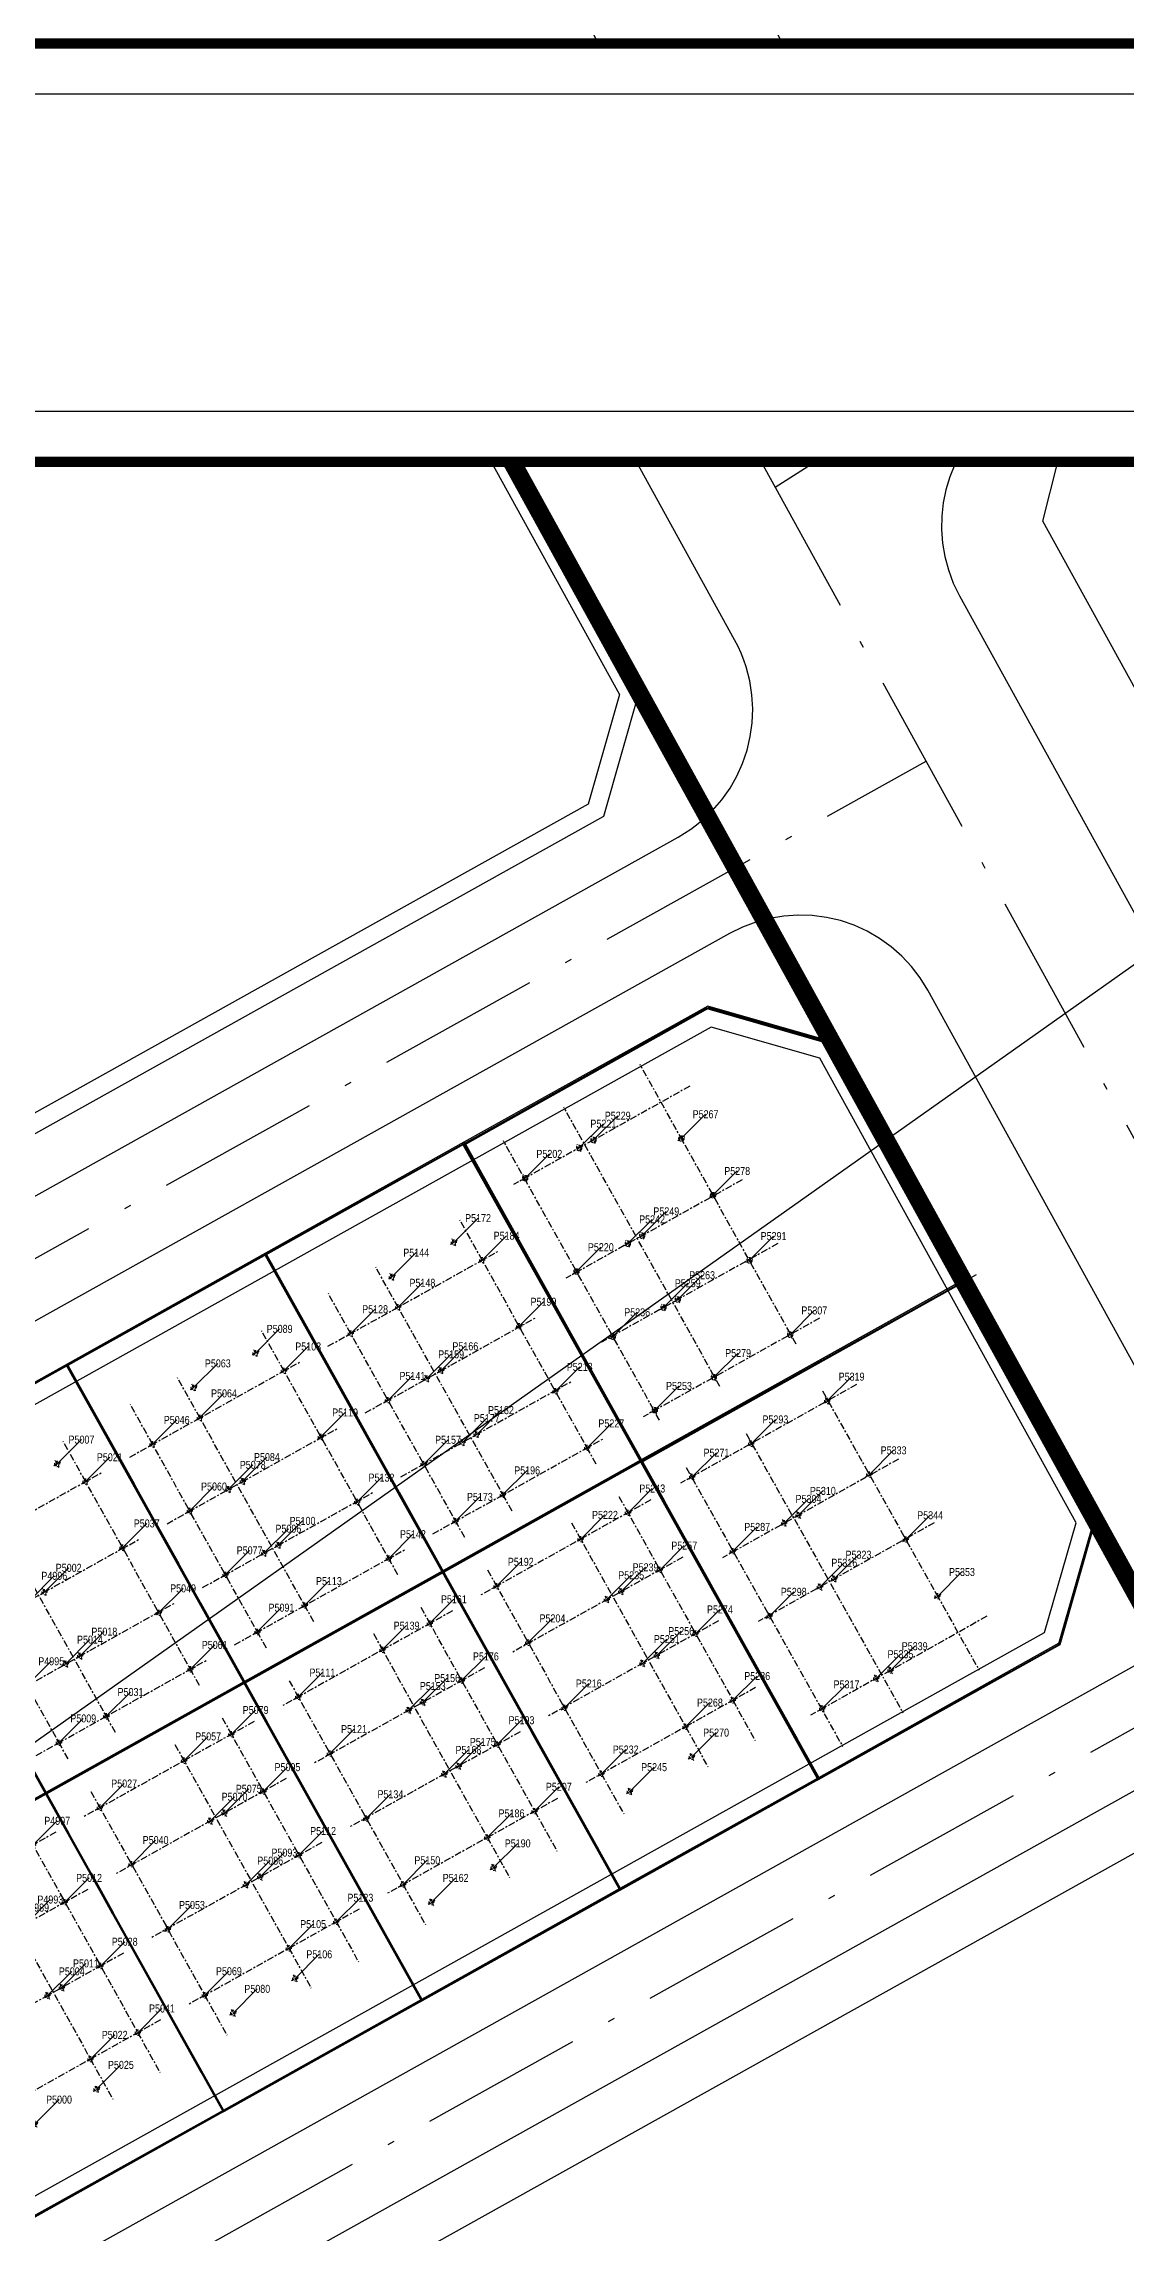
# Model space of a CAD drawing. Header units: millimetres. Extents: x 0 to 571985, y 0 to 2066666.
# Drawn here: x 568704.4 to 568763.8, y 2065350.6 to 2065470.9 of the extents above; entities that cross this region are included whole.
import ezdxf
from ezdxf.enums import TextEntityAlignment as Align
from ezdxf.xclip import XClip

# ---------------------------------------------------------------- set-up
doc = ezdxf.new("R2010")
doc.units = ezdxf.units.MM
for name, pattern in [('ACAD_ISO10W100', [18.5, 12, -3, 0.5, -3]), ('CENTER', [3, 1.5, -0.5, 0.5, -0.5]), ('CENTER2', [1.125, 0.75, -0.125, 0.125, -0.125]), ('HIDDEN', [0.75, 0.5, -0.25])]:
    doc.linetypes.add(name, pattern=pattern)
for name, color, linetype in [('01.AXIS', 160, 'CENTER2'), ('BoThamCo', 94, 'Continuous'), ('CDC.01.AXIS', 160, 'CENTER2'), ('ChiaLo', 128, 'CENTER'), ('datOBt', 42, 'Continuous'), ('datTruog', 134, 'Continuous'), ('ghi_chu', 7, 'Continuous'), ('hatchViaHe+LogDg', 129, 'Continuous'), ('LogDg', 7, 'Continuous'), ('loKBT', 42, 'Continuous'), ('RANHGIOI', 2, 'HIDDEN'), ('TimDg', 222, 'Continuous'), ('ViaHeS', 32, 'Continuous')]:
    doc.layers.add(name, color=color, linetype=linetype)
for name, color, linetype, lineweight in [('A-KY HIEU', 34, 'Continuous', 20), ('A-TUONG', 255, 'Continuous', 35), ('boDnv', 54, 'Continuous', 25), ('E- RANH GIOI', 1, 'CENTER', 13), ('E- THAY', 9, 'Continuous', 20), ('kata_text', 254, 'Continuous', 30), ('LD-THAY', 9, 'Continuous', 13)]:
    doc.layers.add(name, color=color, linetype=linetype, lineweight=lineweight)
doc.layers.add('KCS_Plotter', color=11, linetype='Continuous', plot=False)
doc.styles.add('avantH', font='', dxfattribs={"height": 10})
doc.styles.add('kata_dim', font='vnrms.shx', dxfattribs={"width": 0.66, "oblique": 7})
doc.styles.add('kata_text', font='arial.ttf', dxfattribs={"width": 0.8})
doc.styles.add('rms', font='romans.shx', dxfattribs={"width": 0.7, "bigfont": 'vns.shx'})
doc.styles.get('avantH').set_extended_font_data('.VnAvantH')
doc.linetypes.add('ADL', pattern='A,0.125,-0.15,["++",rms,S=0.5,R=0,X=0,Y=-0.2245],-1.35,1.125', length=2.75)
doc.dimstyles.new('kata_dim_iso', dxfattribs={"dimtxt": 2.5, "dimasz": 1.5, "dimexe": 1.5, "dimexo": 2.5, "dimtad": 1, "dimdec": 0, "dimzin": 0, "dimdsep": 46, "dimtxsty": 'kata_dim', "dimblk": 'kata_block_ArchTick', "dimcen": 0.09, "dimdle": 1.2, "dimclrd": 8, "dimclre": 8, "dimclrt": 3, "dimadec": 0, "dimazin": 0, "dimtfac": 1, "dimtdec": 0, "dimtix": 1, "dimtofl": 0, "dimtmove": 0, "dimatfit": 3, "dimfxl": 3.75, "dimfxlon": 1, "dimtolj": 1, "dimtzin": 0, "dimarcsym": 0})

# ---------------------------------------------------------------- blocks, each defined once
blk = doc.blocks.new('NEN')
at = {"layer": 'hatchViaHe+LogDg'}
blk.add_hatch(color=158, dxfattribs=at).paths.add_polyline_path([(278.11, 280.01), (273.09, 277.24), (283.92, 294.43), (304.18, 294.39), (299.17, 291.62), (300.22, 289.71), (279.16, 278.1)])
at = {"layer": 'boDnv', "color": 10, "linetype": 'ADL', "ltscale": 0.25}
for points in [[(348.48, 150.34), (305.78, 227.8), (296.99, 230.43), (285.1, 224.17), (143.11, 162.28), (141.06, 156.62), (188.79, 61.18), (194.58, 59.4), (346.76, 144.32)], [(359.51, 130.35), (389.04, 76.78), (387.31, 70.75), (232.19, -15.8), (226.4, -14.02), (199.01, 40.75), (200.9, 46.9), (353.52, 132.06)], [(236.62, -34.45), (249.69, -60.58), (255.48, -62.36), (412.42, 25.21), (414.15, 31.24), (400.06, 56.78), (394.08, 58.5), (238.52, -28.31)]]:
    blk.add_lwpolyline(points, close=True, dxfattribs=at)
at = {"layer": 'BoThamCo'}
for points in [[(349.56, 150.46), (306.46, 228.64), (296.88, 231.51), (284.67, 225.08), (142.32, 163.03), (139.97, 156.56), (188.09, 60.35), (194.69, 58.32), (347.61, 143.64)], [(428.72, -3.48), (430.67, 3.33), (425.84, 12.09), (419.06, 14.03), (356.11, -21.09), (354.18, -27.9), (359.05, -36.63), (365.85, -38.56)]]:
    blk.add_lwpolyline(points, close=True, dxfattribs=at)
blk.add_lwpolyline([(460.28, -73.76, 1), (458.58, -70.7), (309.36, -153.97, 0.773158), (310.21, -157.24, 0.127931), (311.06, -157.02)], format="xyb", close=True, dxfattribs=at)
at = {"layer": 'ChiaLo', "ltscale": 5}
for points in [[(380.55, 52.09), (400.04, 17.16)], [(369.63, 46), (389.12, 11.07)], [(407.98, 44.49), (242.27, -47.97)], [(358.71, 39.91), (378.21, 4.98)], [(347.8, 33.82), (367.29, -1.11)]]:
    blk.add_lwpolyline(points, dxfattribs=at)
at = {"layer": 'datOBt'}
blk.add_lwpolyline([(235.55, -34.54), (248.99, -61.41), (255.59, -63.44), (413.27, 24.54), (415.22, 31.36), (400.74, 57.63), (393.96, 59.57), (237.68, -27.63)], close=True, dxfattribs=at)
at = {"layer": 'datTruog', "linetype": 'ByBlock'}
blk.add_lwpolyline([(360.18, 131.19), (390.11, 76.9), (388.16, 70.08), (232.3, -16.89), (225.7, -14.85), (197.94, 40.67), (200.06, 47.57), (353.4, 133.14)], close=True, dxfattribs=at)
at = {"layer": 'LogDg', "ltscale": 0.75}
blk.add_lwpolyline([(278.11, 280.01), (273.09, 277.24), (283.92, 294.43), (304.18, 294.39), (299.17, 291.62), (300.22, 289.71), (279.16, 278.1)], close=True, dxfattribs=at)
at = {"layer": 'LogDg'}
blk.add_lwpolyline([(34.3, -348.77, -0.124666), (14.11, -339.77, 0.262937), (-5.33, -336.77, -0.009345), (-40.96, -349.47), (-145.87, -384.68, 0.405257), (-155.46, -403.23), (-146.56, -432.72), (-158.05, -436.19), (-166.57, -407.94, 0.423227), (-185.7, -398.05), (-272.08, -427.04, 0.40652), (-277.18, -436.96), (-262.95, -483.4), (-271.55, -486.03), (-285.59, -440.23, 0.421949), (-295.79, -434.99), (-422.26, -477.44, 0.346831), (-427.68, -485.73), (-426.66, -497.25, 0.109851), (-417.21, -527.05), (-422.4, -530.06, -0.109851), (-432.64, -497.78), (-433.19, -491.51, 0.484967), (-443.71, -484.63), (-484.2, -498.22, 0.36701), (-492.23, -511.51), (-484.4, -560.01), (-490.33, -560.97), (-497.43, -516.92, 0.457512), (-512.89, -507.39), (-525.34, -511.31, 0.375227), (-533.55, -524.8, 0.049445), (-523.25, -562.12), (-518.4, -576.58), (-525.52, -578.96), (-530.31, -564.66, -0.044276), (-540.22, -530.04, 0.448349), (-555.61, -520.86), (-568.85, -525.04), (-576.07, -502.15), (-552.39, -494.68, 0.333336), (-544, -482.98), (-545.86, -397.31, 0.120559), (-570, -307.2), (-621.98, -219.71, 0.334943), (-635.36, -214.24), (-686.93, -227.85), (-689.8, -216.98), (-647.96, -205.93, 0.498191), (-640.7, -188.2), (-654.38, -165.18, -0.144979), (-668.85, -108.06), (-659.85, 118.23, 0.428088), (-671.92, 130.71), (-689.22, 130.58), (-689.3, 141.83), (-670.34, 141.97, 0.400474), (-658.44, 153.49), (-657.83, 168.9), (-656.06, 189.37), (-648.59, 188.73), (-650.34, 168.43), (-650.89, 154.68, 0.425345), (-638.92, 142.2), (-621.61, 142.33, 0.402651), (-609.71, 153.94), (-609.39, 163.86, -0.019867), (-608.23, 179.94), (-606.8, 192.65), (-600.84, 191.98), (-602.26, 179.27, 0.019867), (-603.39, 163.66), (-603.68, 154.8, 0.425871), (-591.59, 142.41), (-548.36, 142.73), (-548.28, 131.48), (-592.89, 131.16, 0.401789), (-604.79, 119.58), (-607.75, 35.57, -0.005984), (-607.98, 30.72, 0.462462), (-599.18, 22.29), (-555.38, 26.8), (-554.76, 20.83), (-603.24, 15.84, 0.355613), (-610.38, 8.69), (-613.79, -24.84, 0.475348), (-605.01, -33.61), (-508.27, -23.64, 0.016072), (-476.81, -19.37, 0.37392), (-470.14, -11.26), (-470.7, 9.35), (-464.71, 9.51), (-464.24, -7.65, 0.461916), (-454.75, -15.29), (-421.58, -8.99, 0.020567), (-382.01, 0.22), (-299.76, 22.96, 0.415004), (-292.8, 35.29), (-296.97, 50.22), (-285.41, 53.45), (-281.22, 38.44, 0.413423), (-268.92, 31.49), (-169.97, 58.86, 0.427702), (-164.5, 69.05), (-169.62, 84.75), (-163.92, 86.62), (-158.48, 69.96, 0.400853), (-148.74, 64.73), (-123.9, 71.6, 0.437327), (-113.79, 91.17), (-114.46, 93.01), (-128.55, 136.15), (-105.74, 143.6), (-91.77, 100.83), (-90.91, 98.47, 0.429754), (-70.96, 89.77, 0.001079), (-63.93, 92.77, 0.001474), (-62.34, 93.45), (-47.53, 99.91, 0.386536), (-43.13, 109.73), (-48.3, 125.57), (-42.6, 127.44), (-38.08, 113.59, 0.442444), (-27.27, 108.74), (111.62, 169.28, 0.414214), (115.75, 179.81), (109.36, 194.48), (114.86, 196.88), (121.25, 182.21, 0.414214), (131.78, 178.07), (252.97, 230.89), (276.87, 241.31), (291.58, 249.06, 0.419837), (295.27, 261.37), (290.95, 269.2), (301.46, 274.99), (306.06, 266.65, 0.408717), (318.14, 263.03), (326.55, 267.46), (332.15, 256.84), (324.23, 252.66, 0.419466), (320.55, 240.35), (397.09, 101.52, 0.433643), (408.41, 98.65), (440.79, 119.39), (444.02, 114.33), (410.43, 92.81, 0.395048), (407.74, 82.21), (451.06, 3.64, -0.005576), (472.22, -35.78, 0.422017), (490.07, -41.12), (502.99, -33.92), (514.67, -54.89), (500.3, -62.89, 0.404193), (495.05, -80.18), (502.5, -94.71), (491.82, -100.19), (485.09, -87.06, 0.424556), (467.19, -81.64), (316.16, -165.91), (307.21, -171.12, 0.396001), (304.07, -181.61), (326.15, -225.74), (318.1, -229.77), (296.73, -187.04, 0.432664), (285.55, -183.7), (178.07, -246.15, 0.389772), (174.86, -256.49), (194.1, -297.13), (188.68, -299.69), (170.23, -260.73, 0.439085), (158.98, -257.24), (145.5, -265.07, -0.013452), (97.7, -291.15, 0.262926), (86.85, -307.56, -0.162068), (76.02, -333.84, 0.270323), (72.32, -353.65), (79.98, -375.07), (57.38, -383.16), (49.72, -361.74, 0.270325), (34.3, -348.77)], format="xyb", dxfattribs=at)
for points in [[(309.75, 235.09, 0.408612), (297.68, 238.71), (282.07, 230.49), (138.65, 167.97, 0.429738), (134.69, 157.06), (183.99, 58.49, 0.427514), (195.04, 55.08), (351.71, 142.5, 0.412716), (354.82, 153.35)], [(392.27, 68.94, 0.412716), (395.37, 79.78), (365.44, 134.08, 0.415712), (354.54, 137.2), (197.1, 49.35, 0.401037), (193.84, 38.79), (221.6, -16.72, 0.427514), (232.66, -20.13)], [(231.46, -36.41), (244.89, -63.27, 0.427514), (255.94, -66.68), (417.37, 23.4, 0.412716), (420.48, 34.25), (406, 60.52, 0.415712), (395.09, 63.64), (234.71, -25.85, 0.401037)], [(432.82, -4.63, 0.412716), (435.93, 6.22), (431.1, 14.98, 0.415712), (420.2, 18.1), (354.65, -18.47, 0.414214), (351.56, -29.36), (356.43, -38.09, 0.414214), (367.32, -41.18)], [(460.4, -73.98, 1), (458.46, -70.48), (309.24, -153.75, 0.773158), (310.21, -157.49, 0.127931), (311.19, -157.24)]]:
    blk.add_lwpolyline(points, format="xyb", close=True, dxfattribs=at)
at = {"layer": 'loKBT'}
for points in [[(400.74, 57.63), (393.96, 59.57), (380.55, 52.09), (390.29, 34.62), (407.98, 44.49)], [(380.55, 52.09), (369.63, 46), (379.38, 28.53), (390.29, 34.62)], [(369.63, 46), (358.71, 39.91), (368.46, 22.44), (379.38, 28.53)], [(415.22, 31.36), (407.98, 44.49), (390.29, 34.62), (400.04, 17.16), (413.27, 24.54)], [(358.71, 39.91), (347.8, 33.82), (357.54, 16.35), (368.46, 22.44)], [(347.8, 33.82), (336.88, 27.73), (346.63, 10.26), (357.54, 16.35)], [(390.29, 34.62), (379.38, 28.53), (389.12, 11.07), (400.04, 17.16)], [(379.38, 28.53), (368.46, 22.44), (378.21, 4.98), (389.12, 11.07)], [(368.46, 22.44), (357.54, 16.35), (367.29, -1.11), (378.21, 4.98)], [(357.54, 16.35), (346.63, 10.26), (356.37, -7.2), (367.29, -1.11)]]:
    blk.add_lwpolyline(points, close=True, dxfattribs=at)
at = {"layer": 'RANHGIOI', "color": 1, "ltscale": 9, "const_width": 1}
blk.add_lwpolyline([(460, -51.3, 0.006594), (435.29, -5.05), (303.08, 234.77), (284.67, 225.08), (-55.99, 76.59), (-56.84, 76.22, -0.005137), (-90.74, 62.09), (-377.22, -17.13, -0.020567), (-418.23, -26.68), (-463.44, -35.26, -0.021218), (-506.42, -41.54), (-623.64, -53.62), (-626.46, -70.88, 0.128574), (-620.42, -135.36), (-615.5, -148.86, 0.039408), (-607.14, -167.19), (-594.17, -190.55), (-547.57, -259.49, -0.11987), (-522.7, -326.4), (-507.92, -451.95), (-504.47, -473.28), (-499.27, -471.64), (-50.48, -321.02, 0.050684), (130.42, -239.14), (301.32, -139.84)], format="xyb", close=True, dxfattribs=at)
at = {"layer": 'TimDg', "linetype": 'ACAD_ISO10W100', "ltscale": 0.75}
for points in [[(283.91, 294.4), (445.8, 0.74, -0.007517), (474.04, -52.35), (508.79, -120.12, 0.000278)], [(-618.46, -41.02), (-507.65, -29.6, 0.021218), (-465.68, -23.47), (-420.46, -14.89, 0.020567), (-380.42, -5.57), (-94.61, 73.47, 0.005041), (-61.57, 87.25, 0.001474), (-59.94, 87.95), (279.47, 235.9), (307.9, 250.87)]]:
    blk.add_lwpolyline(points, format="xyb", dxfattribs=at)
for points in [[(335.55, -254.6), (124.1, 168.18)], [(185.14, 46.12), (365.35, 146.67)], [(453.09, 123.7), (397.61, 88.16)], [(222.76, -29.08), (405.9, 73.11)], [(431.01, 27.57), (246.06, -75.63)], [(446.46, -0.45), (260.37, -104.29)]]:
    blk.add_lwpolyline(points, dxfattribs=at)
at = {"layer": 'ViaHeS', "elevation": 0}
blk.add_lwpolyline([(-483.36, -504.27), (-441.21, -490.12), (-436.03, -493.51), (-435.63, -498.04, 0.109851), (-424.99, -531.56), (-414.62, -525.54, -0.109851), (-423.67, -496.98), (-424.34, -489.45), (-420, -483.01), (-295.25, -441.14), (-289.04, -444.33), (-275.85, -487.35), (-258.64, -482.08), (-271.97, -438.6), (-268.7, -432.23), (-181.63, -403.01), (-172.97, -407.49), (-163.79, -437.92), (-140.81, -430.99), (-150.21, -399.85), (-145.6, -390.92), (-39.03, -355.15, 0.008545), (-6.24, -343.52, -0.249193), (12.38, -345.96, 0.09975), (30.77, -354.18, -0.256949), (45.21, -366.96), (51.73, -385.18), (85.63, -373.05), (79.11, -354.83, -0.256949), (82.17, -335.79, 0.136918), (92.61, -310.44, -0.249193), (103.31, -295.02, 0.012659), (148.51, -270.26), (162.16, -262.33), (168.62, -264.34), (185.97, -300.98), (196.81, -295.84), (179.03, -258.29), (181.22, -251.26), (287.38, -189.57), (293.94, -191.53), (314.07, -231.78), (330.17, -223.73), (309.54, -182.47), (311.62, -175.49), (319.13, -171.13), (408.28, -121.39), (412.27, -122.59), (434.35, -165.32), (442.35, -161.19), (420.14, -118.2), (421.38, -114.07), (470.33, -86.76), (479.64, -89.58), (486.48, -102.92), (507.84, -91.97), (500.5, -77.65), (503.42, -68.02), (517.59, -60.13), (500.08, -28.68), (486.97, -35.97), (477.62, -33.17, 0.0056), (456.31, 6.54), (412.32, 86.32), (414.12, 93.4), (444.83, 113.07), (439.98, 120.65), (409.77, 101.3), (403.14, 102.98), (327.71, 239.79), (330.52, 249.19), (334.95, 251.53), (323.75, 272.77), (318.93, 270.23), (309.35, 273.1), (306.71, 277.89), (285.7, 266.3), (288.11, 261.92), (285.3, 252.53), (274.27, 246.72), (129.39, 183.57), (122.81, 186.16), (117.61, 198.07), (106.61, 193.28), (111.81, 181.36), (109.22, 174.78), (26.33, 138.65), (-29.87, 114.15), (-36, 116.91), (-39.75, 128.37), (-51.15, 124.64), (-47.05, 112.09), (-50.09, 105.34), (-75.92, 94.08), (-84.51, 97.94), (-100.03, 145.47), (-134.25, 134.29), (-118.66, 86.53), (-123.23, 78.01), (-150.26, 70.53), (-156.63, 73.95), (-161.07, 87.55), (-172.48, 83.82), (-168.21, 70.75), (-171.47, 64.67), (-269.55, 37.54), (-275.71, 41.03), (-279.63, 55.06), (-302.75, 48.6), (-298.84, 34.63), (-302.32, 28.48), (-383.61, 6, -0.020567), (-422.7, -3.1), (-456.25, -9.47), (-461.3, -5.4), (-461.71, 9.6), (-473.7, 9.27), (-473.24, -7.64), (-478.03, -13.49, -0.015955), (-508.88, -17.67), (-606.15, -27.69), (-610.61, -23.23), (-607.49, 7.46), (-602.01, 12.95), (-554.45, 17.85), (-555.68, 29.79), (-600.45, 25.17), (-605.04, 29.65, 0.007073), (-604.76, 35.47), (-601.91, 116.09), (-594.67, 123.14), (-548.22, 123.48), (-548.42, 150.73), (-593.42, 150.4), (-600.49, 157.35, -0.027886), (-599.28, 178.94), (-597.86, 191.65), (-609.78, 192.99), (-611.21, 180.28, 0.019867), (-612.39, 163.96), (-612.6, 157.39), (-619.82, 150.34), (-639.32, 150.2), (-647, 158.13), (-646.6, 168.2), (-644.85, 188.41), (-659.8, 189.7), (-661.57, 169.14), (-662.01, 158.02), (-670.33, 149.97), (-689.36, 149.83), (-689.16, 122.58), (-671.42, 122.71), (-663.74, 114.78), (-672.6, -107.91, 0.144979), (-657.6, -167.1), (-644.69, -188.84), (-648.34, -197.76), (-691.84, -209.24), (-684.89, -235.59), (-633.86, -222.12), (-622.04, -226.95), (-573.26, -309.06, -0.120474), (-549.61, -397.39), (-547.84, -478.9), (-555.3, -489.31), (-577.88, -496.43), (-567.05, -530.76), (-552.74, -526.25), (-543.71, -531.72, 0.042979), (-533.84, -565.93), (-529.07, -580.15), (-514.85, -575.39), (-519.72, -560.85, -0.045576), (-529.32, -527.17), (-523.01, -516.87), (-508.25, -512.21), (-500.46, -517.02), (-493.29, -561.45), (-481.44, -559.53), (-488.88, -513.41), (-483.36, -504.27)], format="xyb", dxfattribs=at)
at = {"layer": 'ViaHeS'}
for points in [[(284.67, 225.08), (142.32, 163.03), (139.97, 156.56), (188.09, 60.35), (194.69, 58.32), (347.61, 143.64), (349.56, 150.46), (306.46, 228.64), (296.88, 231.51)], [(360.18, 131.19), (390.11, 76.9), (388.16, 70.08), (232.3, -16.89), (225.7, -14.85), (197.94, 40.67), (200.06, 47.57), (353.4, 133.14)], [(235.55, -34.54), (248.99, -61.41), (255.59, -63.44), (413.27, 24.54), (415.22, 31.36), (400.74, 57.63), (393.96, 59.57), (237.68, -27.63)], [(425.84, 12.09), (419.06, 14.03), (356.11, -21.09), (354.18, -27.9), (359.05, -36.63), (365.85, -38.56), (428.72, -3.48), (430.67, 3.33)]]:
    blk.add_lwpolyline(points, close=True, dxfattribs=at)
at = {"layer": 'ghi_chu', "style": 'avantH', "width": 0.85}
blk.add_text('®\xadêng quy ho¹ch 24m)', height=3.5, rotation=23.5517, dxfattribs=at).set_placement((222.73, 230.8, 0))
blk = doc.blocks.new('A$C33BC4D2A')
at = {"layer": 'A-KY HIEU', "color": 0, "const_width": 1.02}
blk.add_lwpolyline([(14.35, -292.1), (14.35, -4.9), (414.98, -4.9), (414.98, -292.1)], close=True, dxfattribs=at)
at = {"layer": 'Defpoints', "color": 125}
blk.add_lwpolyline([(0, -297), (420, -297), (420, 0), (0, 0)], close=True, dxfattribs=at)
blk = doc.blocks.new('A$C758D662A')
at = {"linetype": 'HIDDEN', "ltscale": 500}
for radius in [300, 200]:
    blk.add_circle((0, 0), radius, dxfattribs=at)
at = {"layer": 'CDC.01.AXIS', "ltscale": 200}
for p, q in [((437, 0), (-437, 0)), ((0, 437), (0, -437))]:
    blk.add_line(p, q, dxfattribs=at)
blk = doc.blocks.new('MB TANG 2 BT1')
at = {"layer": '01.AXIS', "ltscale": 500}
for p, q in [((7195672, 840351), (7195672, 824990)), ((7200972, 840351), (7200972, 824990)), ((7203952, 840351), (7203952, 824990)), ((7205388, 839327), (7194643, 839327)), ((7205388, 835727), (7194643, 835727)), ((7205388, 831707), (7194643, 831707)), ((7205388, 827507), (7194643, 827507))]:
    blk.add_line(p, q, dxfattribs=at)
at = {"extrusion": (0, -2.11758e-22, -1), "xscale": 0.5, "yscale": 0.5, "zscale": -0.5}
for p in [(-7195672, 839327), (-7203952, 839327), (-7195672, 835767), (-7203952, 835727), (-7195672, 831667), (-7203952, 831707), (-7195672, 827507), (-7203952, 827507), (-7196562, 825897), (-7200462, 825897)]:
    blk.add_blockref('A$C758D662A', p, dxfattribs=at)
at = {"extrusion": (0, 0, -1), "xscale": 0.4999999999999999, "yscale": 0.4999999999999999, "zscale": -0.5, "rotation": 90}
for p in [(-7200972, 839327), (-7200612, 835727), (-7201512, 835727), (-7200612, 831707), (-7201512, 831707), (-7200972, 827507)]:
    blk.add_blockref('A$C758D662A', p, dxfattribs=at)
blk = doc.blocks.new('MB TANG 2 BT2')
at = {"layer": '01.AXIS', "ltscale": 500}
for p, q in [((7088511, 743840), (7077408, 743840)), ((7078098, 744452), (7078098, 726847)), ((7081898, 744452), (7081898, 726847)), ((7086698, 744452), (7086698, 726847)), ((7088511, 739140), (7077408, 739140)), ((7088511, 735120), (7077408, 735120)), ((7088511, 729220), (7077408, 729220))]:
    blk.add_line(p, q, dxfattribs=at)
at = {"xscale": -0.5, "yscale": 0.5, "zscale": 0.5}
for p in [(7078138, 743840), (7086658, 743840), (7078098, 739180), (7081308, 739140), (7082208, 739140), (7086698, 739180), (7078098, 735080), (7081308, 735120), (7082208, 735120), (7086698, 735080), (7086698, 731510), (7078138, 729220)]:
    blk.add_blockref('A$C758D662A', p, dxfattribs=at)
at = {"xscale": -0.5, "yscale": 0.5, "zscale": 0.5, "rotation": 270}
for p in [(7081858, 743840), (7081538, 729220), (7082438, 729220)]:
    blk.add_blockref('A$C758D662A', p, dxfattribs=at)
blk = doc.blocks.new('NEN BT1')
at = {"layer": 'loKBT'}
for points in [[(-55.68, 43), (-68.18, 43), (-68.18, 23), (-55.68, 23)], [(-43.18, 43), (-55.68, 43), (-55.68, 23), (-43.18, 23)], [(-30.68, 43), (-43.18, 43), (-43.18, 23), (-30.68, 23)], [(-18.18, 43), (-30.68, 43), (-30.68, 23), (-18.18, 23)], [(2.15, 38), (-2.82, 43), (-18.18, 43), (-18.18, 23), (2.08, 23)], [(-55.68, 23), (-68.18, 23), (-68.18, 3), (-55.68, 3)], [(-43.18, 23), (-55.68, 23), (-55.68, 3), (-43.18, 3)], [(-30.68, 23), (-43.18, 23), (-43.18, 3), (-30.68, 3)], [(-18.18, 23), (-30.68, 23), (-30.68, 3), (-18.18, 3)], [(2, 8), (2.08, 23), (-18.18, 23), (-18.18, 3), (-3.03, 3)]]:
    blk.add_lwpolyline(points, close=True, dxfattribs=at)
blk = doc.blocks.new('kata_block_ArchTick')
at = {"color": 8}
blk.add_line((1, 0), (-1, 0), dxfattribs=at)
at = {"color": 8, "const_width": 0.15}
blk.add_lwpolyline([(-0.5, -0.5), (0.5, 0.5)], dxfattribs=at)
blk = doc.blocks.new('*U101')
at = {"color": 0, "ltscale": 0.8, "style": 'kata_text', "width": 0.8}
blk.add_attdef('TEN', text='', height=2.2, dxfattribs=at).set_placement((6.67, 6.67), align=Align.MIDDLE_CENTER)
at = {"color": 0, "ltscale": 0.8, "style": 'kata_text', "width": 0.8, "flags": 1}
blk.add_attdef('CHU_THICH', text='', height=2.2, dxfattribs=at).set_placement((0, 0), align=Align.MIDDLE_CENTER)
at = {"layer": 'Defpoints'}
blk.add_leader([(0, 0), (6.67, 6.67)], dimstyle='kata_dim_iso', override={"dimasz": 0.6, "dimgap": 0.625, "dimtad": 0}, dxfattribs=at)
blk = doc.blocks.new('A$C7EE856B3')
at = {"layer": 'kata_text', "xscale": 0.2, "yscale": 0.2, "zscale": 0.2}
for p, values in [((456.9, -13.41, 0), {'TEN': 'P5229'}), ((461.73, -13.33, 0), {'TEN': 'P5267'}), ((456.11, -13.85, 0), {'TEN': 'P5221'}), ((453.14, -15.51, 0), {'TEN': 'P5202'}), ((463.47, -16.45, 0), {'TEN': 'P5278'}), ((449.22, -19.04, 0), {'TEN': 'P5172'}), ((458.79, -19.11, 0), {'TEN': 'P5242'}), ((459.57, -18.67, 0), {'TEN': 'P5249'}), ((450.79, -20.01, 0), {'TEN': 'P5184'}), ((455.97, -20.64, 0), {'TEN': 'P5220'}), ((465.47, -20.03, 0), {'TEN': 'P5291'}), ((445.82, -20.94, 0), {'TEN': 'P5144'}), ((446.16, -22.6, 0), {'TEN': 'P5148'}), ((460.75, -22.62, 0), {'TEN': 'P5259'}), ((461.54, -22.18, 0), {'TEN': 'P5263'}), ((443.56, -24.05, 0), {'TEN': 'P5128'}), ((452.82, -23.64, 0), {'TEN': 'P5199'}), ((457.97, -24.22, 0), {'TEN': 'P5236'}), ((467.71, -24.12, 0), {'TEN': 'P5307'}), ((438.31, -25.13, 0), {'TEN': 'P5089'}), ((439.88, -26.1, 0), {'TEN': 'P5103'}), ((447.74, -26.53, 0), {'TEN': 'P5159'}), ((448.52, -26.09, 0), {'TEN': 'P5166'}), ((463.52, -26.46, 0), {'TEN': 'P5279'}), ((434.91, -27.03, 0), {'TEN': 'P5063'}), ((445.61, -27.72, 0), {'TEN': 'P5141'}), ((454.81, -27.22, 0), {'TEN': 'P5213'}), ((469.76, -27.76, 0), {'TEN': 'P5319'}), ((435.25, -28.68, 0), {'TEN': 'P5064'}), ((460.27, -28.27, 0), {'TEN': 'P5253'}), ((432.65, -30.14, 0), {'TEN': 'P5046'}), ((441.91, -29.73, 0), {'TEN': 'P5119'}), ((449.7, -30.04, 0), {'TEN': 'P5177'}), ((450.48, -29.6, 0), {'TEN': 'P5182'}), ((456.55, -30.33, 0), {'TEN': 'P5227'}), ((465.57, -30.11, 0), {'TEN': 'P5293'}), ((427.41, -31.22, 0), {'TEN': 'P5007'}), ((447.57, -31.23, 0), {'TEN': 'P5157'}), ((428.97, -32.19, 0), {'TEN': 'P5021'}), ((436.83, -32.61, 0), {'TEN': 'P5078'}), ((437.61, -32.18, 0), {'TEN': 'P5084'}), ((462.33, -31.94, 0), {'TEN': 'P5271'}), ((472.07, -31.81, 0), {'TEN': 'P5333'}), ((434.7, -33.8, 0), {'TEN': 'P5060'}), ((443.91, -33.31, 0), {'TEN': 'P5132'}), ((451.92, -32.91, 0), {'TEN': 'P5196'}), ((458.8, -33.91, 0), {'TEN': 'P5243'}), ((468.18, -34.04, 0), {'TEN': 'P5310'}), ((449.32, -34.37, 0), {'TEN': 'P5173'}), ((467.39, -34.48, 0), {'TEN': 'P5304'}), ((431, -35.83, 0), {'TEN': 'P5037'}), ((438.79, -36.12, 0), {'TEN': 'P5096'}), ((439.57, -35.69, 0), {'TEN': 'P5100'}), ((445.64, -36.42, 0), {'TEN': 'P5142'}), ((456.2, -35.36, 0), {'TEN': 'P5222'}), ((464.57, -36.02, 0), {'TEN': 'P5287'}), ((474.08, -35.38, 0), {'TEN': 'P5344'}), ((436.66, -37.31, 0), {'TEN': 'P5077'}), ((460.56, -37.05, 0), {'TEN': 'P5257'}), ((470.14, -37.55, 0), {'TEN': 'P5323'}), ((425.92, -38.71, 0), {'TEN': 'P4996'}), ((426.71, -38.27, 0), {'TEN': 'P5002'}), ((451.57, -37.94, 0), {'TEN': 'P5192'}), ((457.64, -38.68, 0), {'TEN': 'P5235'}), ((458.43, -38.24, 0), {'TEN': 'P5239'}), ((469.36, -37.99, 0), {'TEN': 'P5316'}), ((475.83, -38.5, 0), {'TEN': 'P5353'}), ((433, -39.4, 0), {'TEN': 'P5049'}), ((441.02, -39, 0), {'TEN': 'P5113'}), ((447.89, -40, 0), {'TEN': 'P5161'}), ((466.58, -39.59, 0), {'TEN': 'P5298'}), ((438.41, -40.46, 0), {'TEN': 'P5091'}), ((453.31, -41.05, 0), {'TEN': 'P5204'}), ((462.52, -40.56, 0), {'TEN': 'P5274'}), ((427.88, -42.22, 0), {'TEN': 'P5014'}), ((428.67, -41.78, 0), {'TEN': 'P5018'}), ((445.29, -41.45, 0), {'TEN': 'P5139'}), ((459.6, -42.19, 0), {'TEN': 'P5251'}), ((460.39, -41.75, 0), {'TEN': 'P5256'}), ((425.75, -43.41, 0), {'TEN': 'P4995'}), ((434.74, -42.51, 0), {'TEN': 'P5061'}), ((449.65, -43.14, 0), {'TEN': 'P5176'}), ((472.45, -43.02, 0), {'TEN': 'P5335'}), ((473.23, -42.58, 0), {'TEN': 'P5339'}), ((440.66, -44.03, 0), {'TEN': 'P5111'}), ((446.73, -44.77, 0), {'TEN': 'P5153'}), ((447.52, -44.33, 0), {'TEN': 'P5156'}), ((455.31, -44.63, 0), {'TEN': 'P5216'}), ((464.57, -44.22, 0), {'TEN': 'P5286'}), ((469.48, -44.68, 0), {'TEN': 'P5317'}), ((430.11, -45.1, 0), {'TEN': 'P5031'}), ((461.97, -45.68, 0), {'TEN': 'P5268'}), ((427.51, -46.55, 0), {'TEN': 'P5009'}), ((436.99, -46.09, 0), {'TEN': 'P5079'}), ((442.4, -47.14, 0), {'TEN': 'P5121'}), ((451.61, -46.65, 0), {'TEN': 'P5193'}), ((434.38, -47.54, 0), {'TEN': 'P5057'}), ((448.69, -48.28, 0), {'TEN': 'P5168'}), ((449.48, -47.84, 0), {'TEN': 'P5175'}), ((457.34, -48.26, 0), {'TEN': 'P5232'}), ((462.31, -47.33, 0), {'TEN': 'P5270'}), ((438.74, -49.23, 0), {'TEN': 'P5095'}), ((458.9, -49.23, 0), {'TEN': 'P5245'}), ((429.76, -50.13, 0), {'TEN': 'P5027'}), ((435.83, -50.86, 0), {'TEN': 'P5070'}), ((436.61, -50.42, 0), {'TEN': 'P5075'}), ((444.4, -50.72, 0), {'TEN': 'P5134'}), ((453.66, -50.31, 0), {'TEN': 'P5207'}), ((451.06, -51.77, 0), {'TEN': 'P5186'}), ((426.08, -52.18, 0), {'TEN': 'P4997'}), ((431.49, -53.24, 0), {'TEN': 'P5040'}), ((440.7, -52.74, 0), {'TEN': 'P5112'}), ((437.79, -54.37, 0), {'TEN': 'P5086'}), ((438.57, -53.93, 0), {'TEN': 'P5093'}), ((446.43, -54.35, 0), {'TEN': 'P5150'}), ((451.4, -53.42, 0), {'TEN': 'P5190'}), ((427.83, -55.32, 0), {'TEN': 'P5012'}), ((447.99, -55.32, 0), {'TEN': 'P5162'}), ((425.7, -56.51, 0), {'TEN': 'P4993'}), ((433.49, -56.81, 0), {'TEN': 'P5053'}), ((442.75, -56.41, 0), {'TEN': 'P5123'}), ((424.92, -56.95, 0), {'TEN': 'P4989'}), ((440.15, -57.86, 0), {'TEN': 'P5105'}), ((429.79, -58.83, 0), {'TEN': 'P5028'}), ((426.88, -60.46, 0), {'TEN': 'P5004'}), ((427.66, -60.02, 0), {'TEN': 'P5011'}), ((435.52, -60.45, 0), {'TEN': 'P5069'}), ((440.49, -59.52, 0), {'TEN': 'P5106'}), ((437.08, -61.42, 0), {'TEN': 'P5080'}), ((431.84, -62.5, 0), {'TEN': 'P5041'}), ((429.24, -63.95, 0), {'TEN': 'P5022'}), ((429.58, -65.6, 0), {'TEN': 'P5025'}), ((426.18, -67.51, 0), {'TEN': 'P5000'})]:
    blk.add_blockref('*U101', p, dxfattribs=at).add_auto_attribs(values)

msp = doc.modelspace()

# ---------------------------------------------------------------- block references
at = {"layer": 'boDnv', "extrusion": (-2.4685e-06, 4.62064e-06, 1)}
ref = msp.add_blockref('NEN', (568435.98, 2065906.08, 8.14), dxfattribs=at)
XClip(ref).set_block_clipping_path([(139.8082110254, -229.5883792969), (283.7756855394, -107.7363903257)])

# ---------------------------------------------------------------- next in the draw order: linework, layer by layer
at = {"layer": 'KCS_Plotter'}
msp.add_line((568569.71, 2065282.65), (568807.31, 2065450.67), dxfattribs=at)

# ---------------------------------------------------------------- next in the draw order: block references
at = {"layer": 'E- RANH GIOI', "xscale": 0.5657142857142857, "yscale": 0.5657142857142857, "zscale": 0.5657142857142857}
for p in [(568569.71, 2065636.14), (568569.71, 2065450.67)]:
    msp.add_blockref('A$C33BC4D2A', p, dxfattribs=at)

# ---------------------------------------------------------------- next in the draw order: block references
at = {"layer": 'boDnv', "extrusion": (-2.4685e-06, 4.62064e-06, 1)}
ref = msp.add_blockref('NEN', (568306.13, 2065625.3, 8.14), dxfattribs=at)
XClip(ref).set_block_clipping_path([(271.6948113668, -154.4057308182), (463.651444052, 8.0635878104)])

# ---------------------------------------------------------------- next in the draw order: linework, layer by layer
at = {"layer": 'E- RANH GIOI'}
msp.add_lwpolyline([(568577.82, 2065285.43), (568769.78, 2065285.43), (568769.78, 2065447.89), (568577.82, 2065447.89)], close=True, dxfattribs=at)

# ---------------------------------------------------------------- next in the draw order: block references
at = {"layer": 'boDnv', "extrusion": (-2.4685e-06, 4.62064e-06, 1)}
ref = msp.add_blockref('NEN', (568346.97, 2065358.32, 8.14), dxfattribs=at)
XClip(ref).set_block_clipping_path([(230.8471072778, -72.8969436616), (422.803739963, 89.5723749669)])

# ---------------------------------------------------------------- next in the draw order: linework, layer by layer
at = {"layer": 'A-TUONG', "extrusion": (-2.4685e-06, 4.62064e-06, 1), "elevation": 8.14}
for points in [[(568737.2, 2065392.89), (568754.87, 2065402.77), (568747.63, 2065415.89), (568740.85, 2065417.84), (568727.44, 2065410.33), (568737.2, 2065392.89)], [(568737.2, 2065392.89), (568754.87, 2065402.77), (568747.63, 2065415.89), (568740.85, 2065417.84), (568727.44, 2065410.33), (568737.2, 2065392.89)], [(568737.19, 2065392.91), (568754.87, 2065402.77), (568762.12, 2065389.66), (568760.15, 2065382.83), (568746.93, 2065375.45), (568737.19, 2065392.91)], [(568737.19, 2065392.91), (568754.87, 2065402.77), (568762.12, 2065389.66), (568760.15, 2065382.83), (568746.93, 2065375.45), (568737.19, 2065392.91)]]:
    msp.add_lwpolyline(points, dxfattribs=at)
at = {"layer": 'ChiaLo', "ltscale": 5, "extrusion": (-2.4685e-06, 4.62064e-06, 1), "elevation": 8.14}
for points in [[(568716.54, 2065404.27), (568736.02, 2065369.36)], [(568716.54, 2065404.27), (568736.02, 2065369.36)], [(568755.63, 2065403.19), (568589.13, 2065310.28)], [(568755.63, 2065403.19), (568589.13, 2065310.28)], [(568755.63, 2065403.19), (568589.13, 2065310.28)], [(568694.72, 2065392.1), (568714.2, 2065357.19)], [(568694.72, 2065392.1), (568714.2, 2065357.19)], [(568694.72, 2065392.1), (568714.2, 2065357.19)]]:
    msp.add_lwpolyline(points, dxfattribs=at)
at = {"layer": 'E- RANH GIOI', "ltscale": 0.05, "extrusion": (-2.4685e-06, 4.62064e-06, 1), "elevation": 8.14}
for points, const_width in [([(568754.87, 2065402.77), (568737.2, 2065392.89), (568727.44, 2065410.33), (568740.85, 2065417.84), (568747.63, 2065415.89)], 0.0999), ([(568754.87, 2065402.77), (568737.2, 2065392.89), (568727.44, 2065410.33), (568740.85, 2065417.84), (568747.63, 2065415.89)], 0.0999), ([(568754.86, 2065402.77), (568737.21, 2065392.92), (568727.45, 2065410.38), (568740.81, 2065417.85), (568747.63, 2065415.9)], 0.1), ([(568754.87, 2065402.77), (568737.19, 2065392.91), (568746.93, 2065375.45), (568760.15, 2065382.83), (568762.12, 2065389.66)], 0.0999), ([(568754.87, 2065402.77), (568737.19, 2065392.91), (568746.93, 2065375.45), (568760.15, 2065382.83), (568762.12, 2065389.66)], 0.0999), ([(568754.86, 2065402.77), (568737.2, 2065392.93), (568746.96, 2065375.47), (568760.15, 2065382.83), (568762.1, 2065389.64)], 0.1)]:
    msp.add_lwpolyline(points, close=True, dxfattribs=dict(at, const_width=const_width))
at = {"layer": 'E- RANH GIOI', "ltscale": 0.1, "extrusion": (-2.4685e-06, 4.62064e-06, 1), "const_width": 0.1, "elevation": 8.14}
for points in [[(568727.45, 2065410.39), (568716.53, 2065404.29), (568726.29, 2065386.83), (568737.2, 2065392.93)], [(568716.54, 2065404.3), (568705.62, 2065398.2), (568715.38, 2065380.74), (568726.29, 2065386.84)], [(568705.63, 2065398.21), (568694.72, 2065392.11), (568704.47, 2065374.65), (568715.38, 2065380.75)], [(568736.04, 2065369.37), (568746.96, 2065375.47), (568737.2, 2065392.93), (568726.29, 2065386.83)], [(568694.72, 2065392.12), (568683.81, 2065386.02), (568693.56, 2065368.56), (568704.48, 2065374.66)], [(568725.13, 2065363.28), (568736.05, 2065369.38), (568726.29, 2065386.84), (568715.38, 2065380.74)], [(568714.23, 2065357.19), (568725.14, 2065363.29), (568715.38, 2065380.75), (568704.47, 2065374.65)], [(568703.32, 2065351.1), (568714.23, 2065357.2), (568704.48, 2065374.66), (568693.56, 2065368.56)]]:
    msp.add_lwpolyline(points, close=True, dxfattribs=at)
at = {"layer": 'LD-THAY', "extrusion": (-2.4685e-06, 4.62064e-06, 1), "elevation": 8.14}
for points in [[(568737.2, 2065392.89), (568754.87, 2065402.77), (568747.63, 2065415.89), (568740.85, 2065417.84), (568727.44, 2065410.33), (568737.2, 2065392.89)], [(568737.2, 2065392.89), (568754.87, 2065402.77), (568747.63, 2065415.89), (568740.85, 2065417.84), (568727.44, 2065410.33), (568737.2, 2065392.89)], [(568737.19, 2065392.91), (568754.87, 2065402.77), (568762.12, 2065389.66), (568760.15, 2065382.83), (568746.93, 2065375.45), (568737.19, 2065392.91)], [(568737.19, 2065392.91), (568754.87, 2065402.77), (568762.12, 2065389.66), (568760.15, 2065382.83), (568746.93, 2065375.45), (568737.19, 2065392.91)]]:
    msp.add_lwpolyline(points, dxfattribs=at)

# ---------------------------------------------------------------- next in the draw order: block references
at = {"layer": 'E- RANH GIOI'}
ref = msp.add_blockref('A$C7EE856B3', (568277.68, 2065424.02, 0), dxfattribs=at)
XClip(ref).set_block_clipping_path([(300.1395050399, -138.592949294), (492.0961377256, 23.8763693341)])
at = {"layer": 'E- THAY', "extrusion": (-2.4685e-06, 4.62064e-06, 1)}
ref = msp.add_blockref('MB TANG 2 BT1', (562824.24, 2061125.45, 8.14), dxfattribs=dict(at, xscale=0.0009999925120666717, yscale=0.0009999925120666717, zscale=0.0009999925120666717, rotation=29.1925992700183))
XClip(ref).set_block_clipping_path([(7051861.0328867435, 825312.4270353317), (7219437.5650689602, 731685.4730060101), (7298682.0653173923, 873519.8270492554), (7131105.5331351757, 967146.781078577)])
ref = msp.add_blockref('MB TANG 2 BT1', (562835.15, 2061131.54, 8.14), dxfattribs=dict(at, xscale=0.0009999925120666717, yscale=0.0009999925120666717, zscale=0.0009999925120666717, rotation=29.1925992700183))
XClip(ref).set_block_clipping_path([(7039367.427479744, 825318.1994094849), (7206943.9596619606, 731691.2453801632), (7286188.4599103928, 873525.5994234085), (7118611.9277281761, 967152.5534527302)])
ref = msp.add_blockref('MB TANG 2 BT1', (574584.71, 2069623.86, 8.14), dxfattribs=dict(at, xscale=0.0009999925120666715, yscale=0.0009999925120666715, zscale=0.0009999925120666715, rotation=209.1925992700182))
XClip(ref).set_block_clipping_path([(7360036.1763482094, 857555.6144707203), (7192459.6441659927, 951182.568500042), (7113215.1439175606, 809348.2144567966), (7280791.6760997772, 715721.260427475)])
ref = msp.add_blockref('MB TANG 2 BT1', (562846.06, 2061137.63, 8.14), dxfattribs=dict(at, xscale=0.0009999925120666717, yscale=0.0009999925120666717, zscale=0.0009999925120666717, rotation=29.1925992700183))
XClip(ref).set_block_clipping_path([(7026873.7712147236, 825318.1994104385), (7194450.3033969402, 731691.2453811169), (7273694.8036453724, 873525.5994243622), (7106118.2714631557, 967152.5534536839)])
ref = msp.add_blockref('MB TANG 2 BT1', (574595.62, 2069629.95, 8.14), dxfattribs=dict(at, xscale=0.0009999925120666715, yscale=0.0009999925120666715, zscale=0.0009999925120666715, rotation=209.1925992700182))
XClip(ref).set_block_clipping_path([(7372529.8326132298, 857555.614471674), (7204953.3004310131, 951182.5685009956), (7125708.8001825809, 809348.2144577503), (7293285.3323647976, 715721.2604284286)])
ref = msp.add_blockref('MB TANG 2 BT1', (562856.96, 2061143.72, 8.14), dxfattribs=dict(at, xscale=0.0009999925120666717, yscale=0.0009999925120666717, zscale=0.0009999925120666717, rotation=29.1925992700183))
XClip(ref).set_block_clipping_path([(7014380.1658067703, 825323.9717724323), (7181956.697988987, 731697.0177431107), (7261201.1982374191, 873531.371786356), (7093624.6660552025, 967158.3258156776)])
ref = msp.add_blockref('MB TANG 2 BT1', (574606.52, 2069636.04, 8.14), dxfattribs=dict(at, xscale=0.0009999925120666715, yscale=0.0009999925120666715, zscale=0.0009999925120666715, rotation=209.1925992700182))
XClip(ref).set_block_clipping_path([(7385023.4380202293, 857549.8421087265), (7217446.9058380127, 951176.7961380482), (7138202.4055895805, 809342.4420948029), (7305778.9377717972, 715715.4880654812)])
at = {"layer": 'LD-THAY', "extrusion": (-2.4685e-06, 4.62064e-06, 1)}
ref = msp.add_blockref('MB TANG 2 BT2', (562196.09, 2062592.79, 8.14), dxfattribs=dict(at, xscale=-0.0009999925120666717, yscale=0.000999992512066672, zscale=0.0009999925120666722, rotation=209.1925992700183))
XClip(ref).set_block_clipping_path([(6884532.370090723, 762042.8948385715), (7052108.9022729397, 855669.8488676548), (7131353.4025213718, 713835.4948246479), (6963776.8703391552, 620208.5407950878)])
ref = msp.add_blockref('MB TANG 2 BT2', (562932.06, 2061278.65, 8.14), dxfattribs=dict(at, xscale=0.0009999925120666715, yscale=0.0009999925120666715, zscale=0.0009999925120666715, rotation=29.30860216986268))
XClip(ref).set_block_clipping_path([(6884500.162301302, 730226.9717669487), (7051886.7909753323, 636260.9289636612), (7131418.2910597324, 777934.5514233112), (6964031.6623854637, 871900.5942268372)])
at = {"layer": 'loKBT', "extrusion": (-2.4685e-06, 4.62064e-06, 1)}
ref = msp.add_blockref('NEN BT1', (568764.3, 2065381.81, 8.14), dxfattribs=dict(at, xscale=0.9999925120666716, yscale=0.9999925120666716, zscale=0.9999925120666716, rotation=29.1925992700183))
XClip(ref).set_block_clipping_path([(-209.8022790113, 6.8133052755), (-42.2257468291, -86.8136487536), (37.0187534192, 55.0207052897), (-130.5577787629, 148.647659319)])

# ---------------------------------------------------------------- next in the draw order: block references
at = {"layer": 'boDnv', "extrusion": (-2.4685e-06, 4.62064e-06, 1)}
ref = msp.add_blockref('NEN', (568544.93, 2065197.15, 8.14), dxfattribs=at)
XClip(ref).set_block_clipping_path([(32.8938420893, -97.8240763277), (224.8504747745, 64.6452423008)])

# ---------------------------------------------------------------- next in the draw order: block references
ref = msp.add_blockref('NEN', (568483.38, 2065111.12, 8.14), dxfattribs=at)
XClip(ref).set_block_clipping_path([(93.6907124412, -149.492137952), (237.6581869551, -27.6401489815)])

doc.saveas('drawing.dxf')
